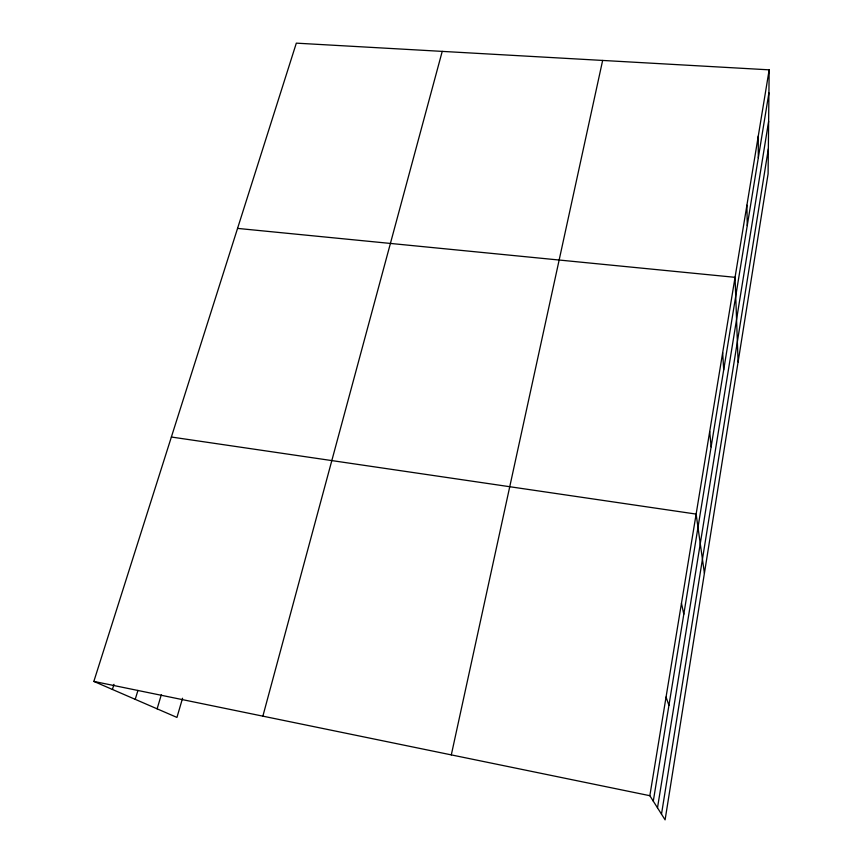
<?xml version="1.0" encoding="UTF-8"?>
<svg xmlns="http://www.w3.org/2000/svg" width="863" height="863" viewBox="0 0 863 863"><rect width="100%" height="100%" fill="white"/><g stroke="black" fill="none" stroke-linecap="round" stroke-linejoin="round"><path stroke-width="1.29" d="M769.16 69.838L768.092 173.841L665.093 819.85L649.839 795.697L769.16 69.838L296.322 43.15L93.84 681.414L176.947 717.423L182.557 698.243M661.5 814.154L768.35 148.824M657.498 807.822L768.631 121.359M653.291 801.155L768.922 92.87M451.306 754.888L602.644 60.442M262.87 716.15L442.223 51.381M157.12 708.836L161.305 694.801M135.221 699.343L137.951 690.411M112.406 689.451L113.992 684.337M237.552 228.404L735.049 277.325L738.092 361.985M171.37 437.023L696.128 514.089L704.413 573.237M93.84 681.414L649.839 795.697M666.063 697.045L668.922 705.384M681.468 603.291L683.809 614.219M709.699 431.543L711.134 446.861M722.665 352.697L723.701 369.882M746.905 205.189L747.25 225.577M758.264 136.095L758.307 157.864"/></g></svg>
